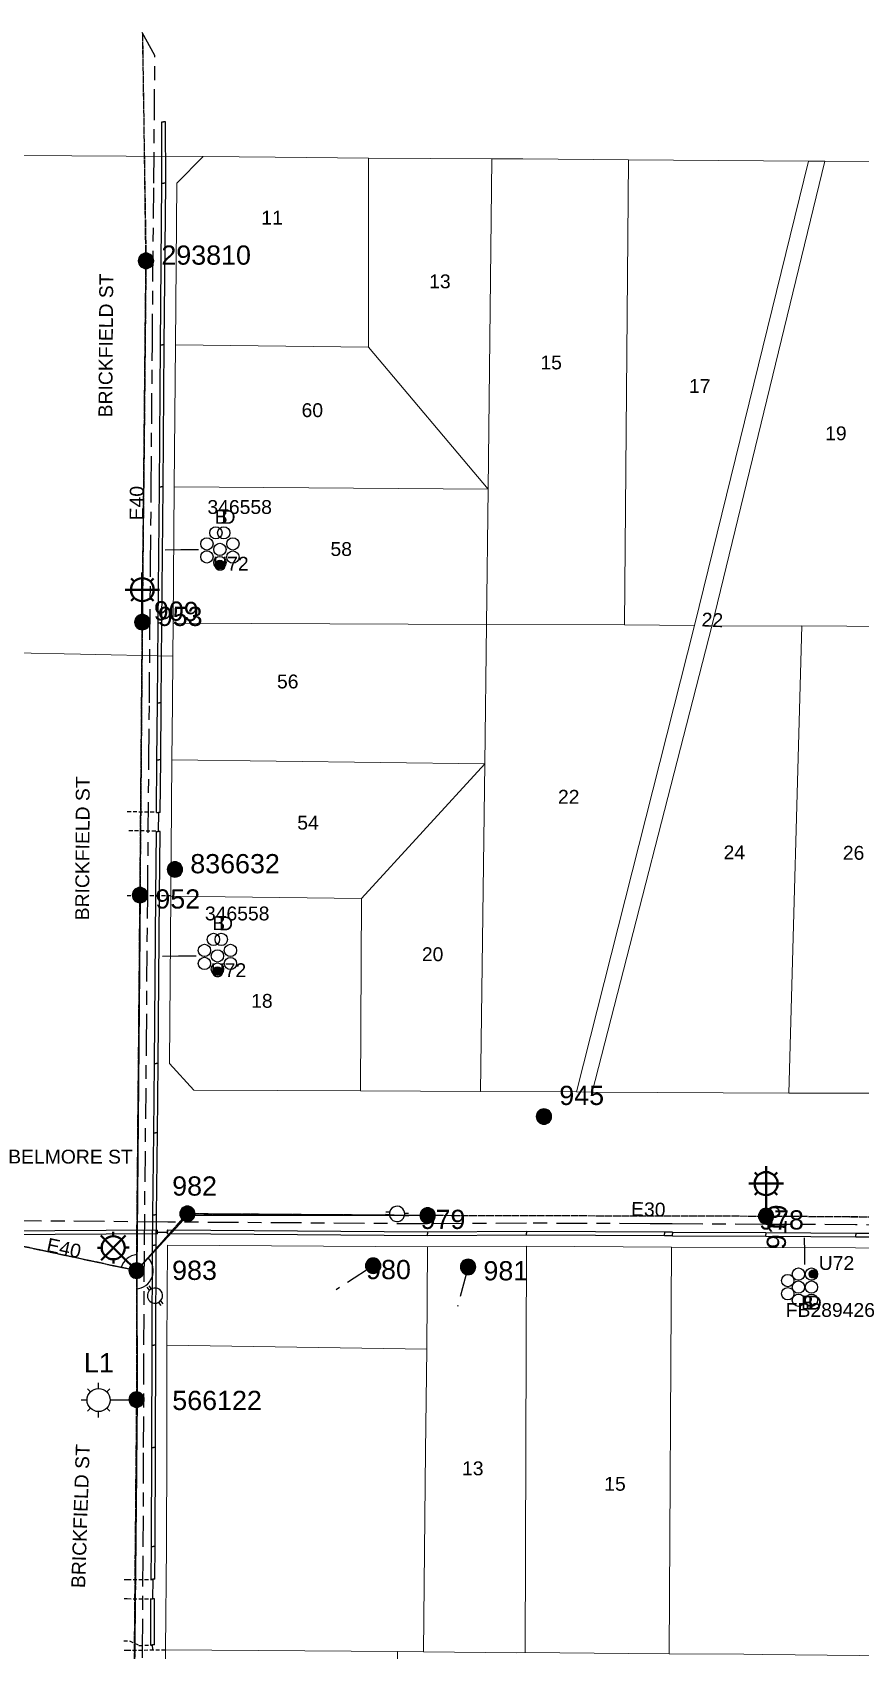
# Model space of a CAD drawing. Header units: metres. Extents: x 315403 to 316343, y 6257875 to 6258324.
# Drawn here: x 315851.6 to 315959.4, y 6258112.1 to 6258322.7 of the extents above; entities that cross this region are included whole.
import ezdxf
from ezdxf.enums import TextEntityAlignment as Align

# ---------------------------------------------------------------- set-up
doc = ezdxf.new("R2010")
doc.units = ezdxf.units.M
for name, pattern in [('Cable Exist OH', [1, 1, 0]), ('Cable Exist UG', [8.2, 4, -1.2, 1.8, -1.2]), ('DASHED', [0.75, 0.5, -0.25])]:
    doc.linetypes.add(name, pattern=pattern)
doc.layers.get('0').update_dxf_attribs({"color": 6})
for name, color, linetype, lineweight in [('Cadastre Buildings_SP_EXT', 9, 'Continuous', 5), ('Cadastre Land Parcels_SP_EXT', 9, 'Continuous', 5), ('Cadastre Roads_SP_EXT', 9, 'Continuous', 5)]:
    doc.layers.add(name, color=color, linetype=linetype, lineweight=lineweight)
for name, color, linetype in [('Duct_SP_EXT', 7, 'Continuous'), ('Equip_LV_EXT', 7, 'Continuous'), ('Equip_SP_LV_EXT', 7, 'Continuous'), ('Equip_SP_SL_EXT', 7, 'Continuous'), ('Equip_SP_SL_NEW', 2, 'Continuous'), ('Mains_HV_EXT', 7, 'Continuous'), ('Mains_LV_EXT', 7, 'Continuous'), ('Mains_SL_EXT', 7, 'Continuous'), ('OH_Details_SP_MISC', 7, 'Continuous'), ('SupportsOH_SP_TR_HV_LV_SL_EXT', 7, 'Continuous'), ('Trench_SP_EXT', 7, 'Continuous')]:
    doc.layers.add(name, color=color, linetype=linetype)
doc.layers.add('UNKNOWN_FEATURES', color=1, linetype='DASHED', plot=False)
doc.styles.add('iecARIAL', font='arial.ttf', dxfattribs={"height": 2})
doc.styles.add('POLE_LABEL', font='arial.ttf')
doc.styles.add('SL_LABEL', font='arial.ttf')
doc.styles.get("Standard").update_dxf_attribs({"font": 'arial.ttf'})

# ---------------------------------------------------------------- blocks, each defined once
blk = doc.blocks.new('DUCT_EXT')
blk.add_circle((0, 0.8), 0.8)
at = {"flags": 1}
blk.add_attdef('Z', (0, 0), '', height=0.2, dxfattribs=at)
at = {"flags": 9}
for tag, p in [('DUCT_CODE', (0, 0)), ('XSECT_TYPE', (0, -0.2)), ('STATE', (0, -0.6)), ('FB_REFERENCE', (0, -0.4)), ('NOTES', (0, -0.8))]:
    blk.add_attdef(tag, text='', height=0.2, dxfattribs=at).set_placement(p, align=Align.MIDDLE_LEFT)
blk = doc.blocks.new('LV_OH_LINKS_OPEN_EXT')
for p, q in [((-0.17, 4.97), (-0.17, 5.46)), ((0.17, 4.97), (0.17, 5.46)), ((-0.17, 3), (-0.17, 2.5)), ((0.17, 3), (0.17, 2.5))]:
    blk.add_line(p, q)
blk.add_lwpolyline([(0, 2.99, 1), (0, 4.98, 1)], format="xyb", close=True)
at = {"flags": 9}
for tag, p in [('ACTUAL_STATUS', (0, 0)), ('CONSTRUCTED_VOLTAGE', (0, -0.2)), ('OPERATING_VOLTAGE', (0, -0.6)), ('ORIENTATION', (0, -0.8)), ('OWNED_BY', (0, -1)), ('STATE', (0, -1.2)), ('SWITCH_TYPE', (0, -1.4)), ('NO_PHASES', (0, -0.4)), ('USAGE', (0, -1.6)), ('LEGEND', (0, -1.8)), ('NOTES', (0, -2))]:
    blk.add_attdef(tag, text='', height=0.2, dxfattribs=at).set_placement(p, align=Align.MIDDLE_LEFT)
at = {"flags": 1}
blk.add_attdef('Z', (0, 0), '', height=0.2, dxfattribs=at)
blk = doc.blocks.new('SL_LANTERN_EXT')
at = {"lineweight": 40}
for p, q in [((0, 1.97), (0, 6.47)), ((-2.25, 4.22), (2.25, 4.22)), ((-1.46, 5.68), (-1.06, 5.28)), ((1.46, 5.68), (1.06, 5.28)), ((-1.46, 2.76), (-1.06, 3.16)), ((0, 0), (0, 2.72)), ((1.46, 2.76), (1.06, 3.16))]:
    blk.add_line(p, q, dxfattribs=at)
blk.add_circle((0, 4.22), 1.5, dxfattribs=at)
at = {"style": 'iecARIAL', "flags": 8}
blk.add_attdef('ASSET_NUM', (1.5, 1.5), '', height=2.5, dxfattribs=at)
for tag, p, height, flags in [('OPERATING_VOLTAGE', (0.98, -1.65), 0.2, 9), ('ORIENTATION', (0.98, -1.85), 0.2, 9), ('OWNED_BY', (0.98, -2.05), 0.2, 9), ('STATE', (0.98, -2.25), 0.2, 9), ('CONSTRUCTED_VOLTAGE', (0.98, -0.65), 0.2, 9), ('CONTROL_TYPE', (0.98, -0.85), 0.2, 9), ('LANTERN_PURPOSE', (0.98, -1.05), 0.2, 9), ('LANTERN_TYPE', (0.98, -1.25), 0.2, 9), ('NO_PHASES', (0.98, -1.45), 0.2, 9), ('LNUMBER', (2.18, -3.25), 2.5, 8), ('USAGE', (0.98, -2.45), 0.2, 9), ('CEXIST', (0.98, -2.65), 0.2, 9), ('CNEW', (0.98, -2.85), 0.2, 9), ('CNUMBER', (0.98, -3.05), 0.2, 9), ('CREMOVE', (0.98, -3.25), 0.2, 9), ('CREPLACE', (0.98, -3.45), 0.2, 9), ('LKINGHEIGHT', (0.98, -3.65), 0.2, 9), ('LBRACKET', (0.98, -3.85), 0.2, 9), ('LBRACKETVOCAB', (0.98, -4.05), 0.2, 9), ('LCATEGORY', (0.98, -4.25), 0.2, 9), ('LCHARGE1', (0.98, -4.45), 0.2, 9), ('LCHARGE1PERCENT', (0.98, -4.65), 0.2, 9), ('LCHARGE2', (0.98, -4.85), 0.2, 9), ('LCHARGE2PERCENT', (0.98, -5.05), 0.2, 9), ('LCHARGE3', (0.98, -5.25), 0.2, 9), ('LCHARGE3PERCENT', (0.98, -5.45), 0.2, 9), ('LEXIST', (0.98, -5.65), 0.2, 9), ('LLAMP', (0.98, -5.85), 0.2, 9), ('LLAMPVOCAB', (0.98, -6.05), 0.2, 9), ('LMAST', (0.98, -6.25), 0.2, 9), ('LMASTVOCAB', (0.98, -6.45), 0.2, 9), ('LNEW', (0.98, -6.65), 0.2, 9), ('LANTNUMBER', (0.98, -6.85), 0.2, 9), ('LOUTREACH', (0.98, -7.25), 0.2, 9), ('LOUTREACHVOCAB', (0.98, -7.45), 0.2, 9), ('LRATECODE', (0.98, -7.65), 0.2, 9), ('LREMOVE', (0.98, -7.85), 0.2, 9), ('LREPLACE', (0.98, -8.05), 0.2, 9), ('LTYPE', (0.98, -8.25), 0.2, 9), ('LTYPEVOCAB', (0.98, -8.45), 0.2, 9), ('STREETNAME', (0.98, -9.25), 0.2, 9), ('SUBURB', (0.98, -9.45), 0.2, 1), ('LEGEND', (0.98, -8.65), 0.2, 9), ('LOCATION', (0.98, -8.85), 0.2, 9), ('NOTES', (0.98, -9.05), 0.2, 9)]:
    blk.add_attdef(tag, p, '', height=height, dxfattribs=dict(flags=flags))
blk = doc.blocks.new('*U147')
at = {"lineweight": 40}
for p, q in [((-1.43, 1.4), (-4.64, 4.55)), ((-4.61, 1.37), (-1.46, 4.58)), ((-3.06, 5.04), (-3.05, 4.48)), ((-5.1, 2.96), (-4.54, 2.96)), ((-0.97, 3), (-1.54, 2.99)), ((-3.02, 0.91), (-3.02, 1.48)), ((0, 0), (-1.97, 1.93))]:
    blk.add_line(p, q, dxfattribs=at)
blk.add_circle((-3.04, 2.98), 1.5, dxfattribs=at)
at = {"style": 'iecARIAL', "flags": 8}
blk.add_attdef('ASSET_NUM', (1.5, 1.5), '', height=2.5, dxfattribs=at)
for tag, p, height, flags in [('OPERATING_VOLTAGE', (0.98, -1.65), 0.2, 9), ('ORIENTATION', (0.98, -1.85), 0.2, 9), ('OWNED_BY', (0.98, -2.05), 0.2, 9), ('STATE', (0.98, -2.25), 0.2, 9), ('CONSTRUCTED_VOLTAGE', (0.98, -0.65), 0.2, 9), ('CONTROL_TYPE', (0.98, -0.85), 0.2, 9), ('LANTERN_PURPOSE', (0.98, -1.05), 0.2, 9), ('LANTERN_TYPE', (0.98, -1.25), 0.2, 9), ('NO_PHASES', (0.98, -1.45), 0.2, 9), ('LNUMBER', (2.18, -3.25), 2.5, 8), ('USAGE', (0.98, -2.45), 0.2, 9), ('CEXIST', (0.98, -2.65), 0.2, 9), ('CNEW', (0.98, -2.85), 0.2, 9), ('CNUMBER', (0.98, -3.05), 0.2, 9), ('CREMOVE', (0.98, -3.25), 0.2, 9), ('CREPLACE', (0.98, -3.45), 0.2, 9), ('LKINGHEIGHT', (0.98, -3.65), 0.2, 9), ('LBRACKET', (0.98, -3.85), 0.2, 9), ('LBRACKETVOCAB', (0.98, -4.05), 0.2, 9), ('LCATEGORY', (0.98, -4.25), 0.2, 9), ('LCHARGE1', (0.98, -4.45), 0.2, 9), ('LCHARGE1PERCENT', (0.98, -4.65), 0.2, 9), ('LCHARGE2', (0.98, -4.85), 0.2, 9), ('LCHARGE2PERCENT', (0.98, -5.05), 0.2, 9), ('LCHARGE3', (0.98, -5.25), 0.2, 9), ('LCHARGE3PERCENT', (0.98, -5.45), 0.2, 9), ('LEXIST', (0.98, -5.65), 0.2, 9), ('LLAMP', (0.98, -5.85), 0.2, 9), ('LLAMPVOCAB', (0.98, -6.05), 0.2, 9), ('LMAST', (0.98, -6.25), 0.2, 9), ('LMASTVOCAB', (0.98, -6.45), 0.2, 9), ('LNEW', (0.98, -6.65), 0.2, 9), ('LANTNUMBER', (0.98, -6.85), 0.2, 9), ('LOUTREACH', (0.98, -7.25), 0.2, 9), ('LOUTREACHVOCAB', (0.98, -7.45), 0.2, 9), ('LRATECODE', (0.98, -7.65), 0.2, 9), ('LREMOVE', (0.98, -7.85), 0.2, 9), ('LREPLACE', (0.98, -8.05), 0.2, 9), ('LTYPE', (0.98, -8.25), 0.2, 9), ('LTYPEVOCAB', (0.98, -8.45), 0.2, 9), ('STREETNAME', (0.98, -9.25), 0.2, 9), ('SUBURB', (0.98, -9.45), 0.2, 1), ('LEGEND', (0.98, -8.65), 0.2, 9), ('LOCATION', (0.98, -8.85), 0.2, 9), ('NOTES', (0.98, -9.05), 0.2, 9)]:
    blk.add_attdef(tag, p, '', height=height, dxfattribs=dict(flags=flags))
blk = doc.blocks.new('POLE_EXT')
blk.add_hatch(color=256).paths.add_polyline_path([(-1, 0, 1), (1, 0, 1)])
blk.add_lwpolyline([(-1, 0, 1), (1, 0, 1)], format="xyb", close=True)
for tag, height, flags, p in [('pNumber', 2.5, 8, (-17.84, 2.07)), ('OWNED_BY', 0.2, 9, (1.35, -0.4)), ('SPECIAL_USE', 0.2, 9, (1.35, -0.8)), ('STATE', 0.2, 9, (1.35, -1)), ('cLV', 0.2, 9, (1.35, -1.4)), ('hDepth', 0.2, 9, (1.35, -1.6)), ('hDia', 0.2, 9, (1.35, -1.8)), ('cHV', 0.2, 9, (1.35, -2)), ('PARENT', 0.2, 9, (1.35, -0.6)), ('USAGE', 0.2, 9, (1.35, -1.2)), ('LBRACKET', 0.2, 9, (1.35, -2.2)), ('cLinedev', 0.2, 9, (1.35, -3.4)), ('pExisting', 0.2, 9, (1.35, -3.8)), ('LExisting', 0.2, 9, (1.35, -2.4)), ('LANTNUMBER', 0.2, 9, (1.35, -2.6)), ('LOther', 0.2, 9, (1.35, -2.8)), ('LRemove', 0.2, 9, (1.35, -3)), ('LEGEND', 0.2, 9, (1.35, -3.2)), ('LOCATION', 0.2, 9, (1.35, -3.6)), ('PFNUMBER', 0.2, 9, (1.35, -4)), ('NEWPFNUMBER', 0.2, 9, (1.35, -4.2)), ('pFooting', 0.2, 9, (1.35, -4.4)), ('pNew', 0.2, 9, (1.35, -4.6)), ('pRelocate', 0.2, 9, (1.35, -5)), ('pRemove', 0.2, 9, (1.35, -5.2)), ('pReplace', 0.2, 9, (1.35, -5.4)), ('pStay', 0.2, 9, (1.35, -5.6)), ('pType', 0.2, 9, (1.35, -5.8)), ('cspan', 0.2, 9, (1.35, -6)), ('STREETNAME', 0.2, 9, (1.35, -6.2)), ('SUBURB', 0.2, 9, (1.35, -6.4)), ('OPERATED_BY', 0.2, 9, (1.36, -7.01)), ('NOTES', 0.2, 9, (1.35, -6.6)), ('MAINTAINED_BY', 0.2, 9, (1.36, -6.81))]:
    blk.add_attdef(tag, text='', height=height, dxfattribs=dict(flags=flags)).set_placement(p, align=Align.MIDDLE_LEFT)
at = {"style": 'POLE_LABEL'}
for tag, height, flags, p in [('ASSET_NUM', 2.5, 8, (2, 2)), ('STRUCTURE_PLANT_NUMBER', 0.2, 9, (1.35, 0.03)), ('STREET_CODE', 0.2, 9, (1.35, -0.2))]:
    blk.add_attdef(tag, text='', height=height, dxfattribs=dict(at, flags=flags)).set_placement(p, align=Align.MIDDLE_LEFT)
at = {"flags": 1}
blk.add_attdef('Z', (1.35, -7.33), '', height=0.2, dxfattribs=at)
blk = doc.blocks.new('CABLE_LARGE_EXT')
h = blk.add_hatch(color=256)
edge = h.paths.add_edge_path()
edge.add_arc((0, 0.55), 0.55, 0, 360)
blk.add_circle((0, 0.55), 0.55)
at = {"flags": 1}
blk.add_attdef('Z', (0, 0), '', height=0.2, dxfattribs=at)
at = {"flags": 9}
for tag, p in [('COND_CODE', (0, 0)), ('STATE', (0, -0.4)), ('XSECT_SIZE', (0, -0.6)), ('FB_REFERENCE', (0, -0.2)), ('NOTES', (0, -0.8))]:
    blk.add_attdef(tag, text='', height=0.2, dxfattribs=at).set_placement(p, align=Align.MIDDLE_LEFT)
blk = doc.blocks.new('*U149')
blk.add_line((0, 0), (0, 0))
at = {"style": 'SL_LABEL'}
for tag, height, flags, p in [('ASSET_NUM', 2.5, 8, (2, 2)), ('STREET_CODE', 0.2, 9, (0, -0.2))]:
    blk.add_attdef(tag, text='', height=height, dxfattribs=dict(at, flags=flags)).set_placement(p, align=Align.MIDDLE_LEFT)
for tag, p, flags in [('Z', (0, 0), 1), ('OPERATED_BY', (0, -9.61), 9)]:
    blk.add_attdef(tag, p, '', height=0.2, dxfattribs=dict(flags=flags))
for tag, height, flags, p in [('CONSTRUCTED_VOLTAGE', 0.2, 9, (0, -0.4)), ('CONTROL_TYPE', 0.2, 9, (0, -0.6)), ('OPERATING_VOLTAGE', 0.2, 9, (0, -1.4)), ('ORIENTATION', 0.2, 9, (0, -1.6)), ('OWNED_BY', 0.2, 9, (0, -1.8)), ('STATE', 0.2, 9, (0, -2)), ('LANTERN_PURPOSE', 0.2, 9, (0, -0.8)), ('LANTERN_TYPE', 0.2, 9, (0, -1)), ('NO_PHASES', 0.2, 9, (0, -1.2)), ('USAGE', 0.2, 9, (0, -2.2)), ('LNUMBER', 2.5, 8, (1.2, -2.8)), ('CEXIST', 0.2, 9, (0, -2.4)), ('CNEW', 0.2, 9, (0, -2.6)), ('CNUMBER', 0.2, 9, (0, -2.8)), ('CREMOVE', 0.2, 9, (0, -3)), ('CREPLACE', 0.2, 9, (0, -3.2)), ('LKINGHEIGHT', 0.2, 9, (0, -3.4)), ('LBRACKET', 0.2, 9, (0, -3.6)), ('LBRACKETVOCAB', 0.2, 9, (0, -3.8)), ('LCATEGORY', 0.2, 9, (0, -4)), ('LCHARGE1', 0.2, 9, (0, -4.2)), ('LCHARGE1PERCENT', 0.2, 9, (0, -4.4)), ('LCHARGE2', 0.2, 9, (0, -4.6)), ('LCHARGE2PERCENT', 0.2, 9, (0, -4.8)), ('LCHARGE3', 0.2, 9, (0, -5)), ('LCHARGE3PERCENT', 0.2, 9, (0, -5.2)), ('LEXIST', 0.2, 9, (0, -5.4)), ('LLAMP', 0.2, 9, (0, -5.6)), ('LLAMPVOCAB', 0.2, 9, (0, -5.8)), ('LMAST', 0.2, 9, (0, -6)), ('LMASTVOCAB', 0.2, 9, (0, -6.2)), ('LNEW', 0.2, 9, (0, -6.4)), ('LANTNUMBER', 0.2, 9, (0, -6.6)), ('LOUTREACH', 0.2, 9, (0, -7)), ('LOUTREACHVOCAB', 0.2, 9, (0, -7.2)), ('LRATECODE', 0.2, 9, (0, -7.4)), ('LREMOVE', 0.2, 9, (0, -7.6)), ('LREPLACE', 0.2, 9, (0, -7.8)), ('LTYPE', 0.2, 9, (0, -8)), ('LTYPEVOCAB', 0.2, 9, (0, -8.2)), ('LEGEND', 0.2, 9, (0, -8.4)), ('SUBURB', 0.2, 9, (0, -8.6)), ('STREETNAME', 0.2, 9, (0, -8.8)), ('LOCATION', 0.2, 9, (0, -9)), ('NOTES', 0.2, 9, (0, -9.2)), ('MAINTAINED_BY', 0.2, 9, (0, -9.86))]:
    blk.add_attdef(tag, text='', height=height, dxfattribs=dict(flags=flags)).set_placement(p, align=Align.MIDDLE_LEFT)
blk.add_wipeout([(-7.27, 0), (-6.48, 1.46), (-5.02, 2.25), (-3.56, 1.46), (-2.66, 0), (-3.56, -1.46), (-5.02, -2.25), (-6.48, -1.46)])
for p, q in [((-5.02, 1.5), (-5.02, 2.25)), ((-6.52, 0), (-7.27, 0)), ((-6.48, 1.46), (-6.08, 1.06)), ((-3.56, 1.46), (-3.96, 1.06)), ((0, 0), (-3.52, 0)), ((-6.48, -1.46), (-6.08, -1.06)), ((-5.02, -2.25), (-5.02, -1.5)), ((-3.56, -1.46), (-3.96, -1.06))]:
    blk.add_line(p, q)
blk.add_circle((-5.02, 0), 1.5)

msp = doc.modelspace()

# ---------------------------------------------------------------- linework, layer by layer
at = {"layer": 'Cadastre Buildings_SP_EXT', "linetype": 'Continuous'}
for points in [[(315903.06, 6258164.67), (315869.23, 6258164.91), (315869.16, 6258151.9), (315902.95, 6258151.35), (315903.06, 6258164.67)], [(315934.49, 6258111.72), (315944.21, 6258111.68), (315946.66, 6258111.62), (315959.26, 6258111.53), (315973.86, 6258111.47), (315974.17, 6258164.46), (315958.72, 6258164.55), (315947.07, 6258164.61), (315934.8, 6258164.66), (315934.49, 6258111.72)], [(315868.97, 6258112.24), (315899.15, 6258112.01), (315902.51, 6258111.99), (315902.66, 6258125.13), (315902.8, 6258138.1), (315902.95, 6258151.35), (315869.16, 6258151.9), (315869.12, 6258138.58), (315869.08, 6258125.68), (315868.97, 6258112.24)], [(315868.68, 6258062.31), (315871.66, 6258059.26), (315898.84, 6258059.06), (315898.95, 6258076.83), (315899.03, 6258094.23), (315899.15, 6258112.01), (315868.97, 6258112.24), (315868.85, 6258094.8), (315868.76, 6258076.96), (315868.68, 6258062.31)]]:
    msp.add_lwpolyline(points, close=True, dxfattribs=at)
at = {"layer": 'Cadastre Land Parcels_SP_EXT', "linetype": 'Continuous'}
for points in [[(315870.26, 6258282.06), (315895.37, 6258281.75), (315895.39, 6258306.35), (315883.23, 6258306.46), (315873.88, 6258306.54), (315870.44, 6258303.07), (315870.26, 6258282.06)], [(315911.4, 6258306.27), (315895.39, 6258306.35), (315895.37, 6258281.75), (315910.93, 6258263.26), (315911.4, 6258306.27)], [(315915.46, 6258306.24), (315911.4, 6258306.27), (315910.93, 6258263.26), (315910.73, 6258245.67), (315928.69, 6258245.6), (315929.2, 6258306.12), (315915.46, 6258306.24)], [(315954.76, 6258305.96), (315952.6, 6258305.97), (315937.78, 6258245.51), (315922.44, 6258184.85), (315924.46, 6258184.8), (315940.03, 6258245.46), (315954.76, 6258305.96)], [(315952.6, 6258305.97), (315929.2, 6258306.12), (315928.69, 6258245.6), (315937.78, 6258245.51), (315952.6, 6258305.97)], [(315963.93, 6258305.9), (315954.76, 6258305.96), (315940.03, 6258245.46), (315951.73, 6258245.49), (315963.47, 6258245.4), (315963.93, 6258305.9)], [(315895.37, 6258281.75), (315870.26, 6258282.06), (315870.11, 6258263.56), (315910.93, 6258263.26), (315895.37, 6258281.75)], [(315910.93, 6258263.26), (315870.11, 6258263.56), (315869.96, 6258245.85), (315910.73, 6258245.67), (315910.93, 6258263.26)], [(315869.8, 6258228.04), (315910.53, 6258227.54), (315910.73, 6258245.67), (315869.96, 6258245.85), (315869.92, 6258241.56), (315869.87, 6258235.44), (315869.8, 6258228.04)], [(315928.69, 6258245.6), (315910.73, 6258245.67), (315910.53, 6258227.54), (315909.96, 6258184.91), (315922.44, 6258184.85), (315937.78, 6258245.51), (315928.69, 6258245.6)], [(315951.73, 6258245.49), (315940.03, 6258245.46), (315924.46, 6258184.8), (315950.06, 6258184.69), (315951.73, 6258245.49)], [(315963.47, 6258245.4), (315951.73, 6258245.49), (315950.06, 6258184.69), (315963.05, 6258184.67), (315963.47, 6258245.4)], [(315910.53, 6258227.54), (315869.8, 6258228.04), (315869.65, 6258210.33), (315894.47, 6258210), (315910.53, 6258227.54)], [(315909.96, 6258184.91), (315910.53, 6258227.54), (315894.47, 6258210), (315894.35, 6258185), (315909.96, 6258184.91)], [(315894.47, 6258210), (315869.65, 6258210.33), (315869.47, 6258188.52), (315872.64, 6258185.08), (315894.35, 6258185), (315894.47, 6258210)], [(315915.93, 6258164.76), (315903.06, 6258164.67), (315902.95, 6258151.35), (315902.8, 6258138.1), (315902.66, 6258125.13), (315902.51, 6258111.99), (315914.64, 6258111.87), (315915.76, 6258111.89), (315915.93, 6258164.76)], [(315934.8, 6258164.66), (315915.93, 6258164.76), (315915.76, 6258111.89), (315929.24, 6258111.76), (315934.49, 6258111.72), (315934.8, 6258164.66)]]:
    msp.add_lwpolyline(points, close=True, dxfattribs=at)
at = {"layer": 'Cadastre Roads_SP_EXT', "linetype": 'Continuous'}
msp.add_lwpolyline([(315873.88, 6258306.54), (315863.84, 6258306.61), (315849.72, 6258306.7), (315849.56, 6258274.3), (315849.46, 6258257.28), (315849.38, 6258241.97), (315857.91, 6258241.8), (315869.92, 6258241.56), (315869.96, 6258245.85), (315870.11, 6258263.56), (315870.26, 6258282.06), (315870.44, 6258303.07), (315873.88, 6258306.54)], close=True, dxfattribs=at)
at = {"layer": 'Duct_SP_EXT'}
for p, q in [((315868.51, 6258303.09), (315868.47, 6258311.08)), ((315868.47, 6258311.08), (315868.71, 6258311.08)), ((315868.95, 6258311.08), (315868.71, 6258311.08)), ((315868.99, 6258303.08), (315868.95, 6258311.08)), ((315868.32, 6258282.07), (315868.51, 6258303.09)), ((315868.51, 6258303.09), (315868.75, 6258303.09)), ((315868.99, 6258303.08), (315868.75, 6258303.09)), ((315868.8, 6258282.07), (315868.99, 6258303.08)), ((315868.17, 6258263.57), (315868.32, 6258282.07)), ((315868.32, 6258282.07), (315868.56, 6258282.07)), ((315868.8, 6258282.07), (315868.56, 6258282.07)), ((315868.65, 6258263.57), (315868.8, 6258282.07)), ((315868.02, 6258245.87), (315868.17, 6258263.57)), ((315868.17, 6258263.57), (315868.41, 6258263.57)), ((315868.65, 6258263.57), (315868.41, 6258263.57)), ((315868.5, 6258245.86), (315868.65, 6258263.57)), ((315867.93, 6258235.46), (315868.02, 6258245.87)), ((315868.02, 6258245.87), (315868.02, 6258245.87)), ((315868.02, 6258245.87), (315868.26, 6258245.86)), ((315868.02, 6258245.87), (315868.26, 6258245.86)), ((315868.5, 6258245.86), (315868.26, 6258245.86)), ((315868.5, 6258245.86), (315868.26, 6258245.86)), ((315868.41, 6258235.45), (315868.5, 6258245.86)), ((315868.5, 6258245.86), (315868.5, 6258245.86)), ((315867.86, 6258228.06), (315867.93, 6258235.46)), ((315867.93, 6258235.46), (315868.17, 6258235.45)), ((315868.41, 6258235.45), (315868.17, 6258235.45)), ((315868.34, 6258228.05), (315868.41, 6258235.45)), ((315867.8, 6258221.2), (315867.86, 6258228.06)), ((315867.86, 6258228.06), (315868.1, 6258228.06)), ((315868.34, 6258228.05), (315868.1, 6258228.06)), ((315868.28, 6258221.2), (315868.34, 6258228.05)), ((315867.8, 6258221.2), (315868.04, 6258221.2)), ((315868.28, 6258221.2), (315868.04, 6258221.2)), ((315867.71, 6258210.34), (315867.78, 6258218.73)), ((315867.78, 6258218.73), (315868.02, 6258218.73)), ((315868.26, 6258218.73), (315868.02, 6258218.73)), ((315868.19, 6258210.34), (315868.26, 6258218.73)), ((315867.53, 6258188.54), (315867.71, 6258210.34)), ((315867.71, 6258210.34), (315867.95, 6258210.34)), ((315868.19, 6258210.34), (315867.95, 6258210.34)), ((315868.01, 6258188.53), (315868.19, 6258210.34)), ((315867.44, 6258179.51), (315867.53, 6258188.54)), ((315867.53, 6258188.54), (315867.53, 6258188.54)), ((315867.53, 6258188.54), (315867.77, 6258188.53)), ((315867.53, 6258188.54), (315867.77, 6258188.53)), ((315868.01, 6258188.53), (315867.77, 6258188.53)), ((315868.01, 6258188.53), (315867.77, 6258188.53)), ((315867.92, 6258179.51), (315868.01, 6258188.53)), ((315868.01, 6258188.53), (315868.01, 6258188.53)), ((315867.33, 6258168.84), (315867.44, 6258179.51)), ((315867.44, 6258179.51), (315867.68, 6258179.51)), ((315867.92, 6258179.51), (315867.68, 6258179.51)), ((315867.81, 6258168.83), (315867.92, 6258179.51)), ((315867.29, 6258164.92), (315867.33, 6258168.84)), ((315867.33, 6258168.84), (315867.57, 6258168.83)), ((315867.81, 6258168.83), (315867.57, 6258168.83)), ((315867.77, 6258164.92), (315867.81, 6258168.83)), ((315867.9, 6258166.85), (315847.92, 6258166.74)), ((315867.91, 6258166.37), (315847.93, 6258166.26)), ((315867.9, 6258166.85), (315867.9, 6258166.61)), ((315867.91, 6258166.37), (315867.9, 6258166.61)), ((315869.24, 6258166.85), (315869.2, 6258166.85)), ((315869.2, 6258166.85), (315869.2, 6258166.61)), ((315869.21, 6258166.37), (315869.2, 6258166.61)), ((315869.24, 6258166.37), (315869.21, 6258166.37)), ((315903.06, 6258166.61), (315869.24, 6258166.85)), ((315869.24, 6258166.85), (315869.24, 6258166.61)), ((315869.24, 6258166.37), (315869.24, 6258166.61)), ((315903.06, 6258166.13), (315869.24, 6258166.37)), ((315915.92, 6258166.7), (315903.06, 6258166.61)), ((315903.06, 6258166.61), (315903.06, 6258166.37)), ((315903.06, 6258166.13), (315903.06, 6258166.37)), ((315915.92, 6258166.22), (315903.06, 6258166.13)), ((315933.89, 6258166.61), (315915.92, 6258166.7)), ((315915.92, 6258166.7), (315915.92, 6258166.46)), ((315915.92, 6258166.22), (315915.92, 6258166.46)), ((315933.89, 6258166.13), (315915.92, 6258166.22)), ((315934.93, 6258166.6), (315933.89, 6258166.61)), ((315933.89, 6258166.61), (315933.89, 6258166.61)), ((315933.89, 6258166.61), (315933.89, 6258166.37)), ((315933.89, 6258166.61), (315933.89, 6258166.37)), ((315933.89, 6258166.13), (315933.89, 6258166.37)), ((315933.89, 6258166.13), (315933.89, 6258166.37)), ((315934.92, 6258166.12), (315933.89, 6258166.13)), ((315933.89, 6258166.13), (315933.89, 6258166.13)), ((315934.93, 6258166.6), (315934.92, 6258166.36)), ((315934.93, 6258166.6), (315934.92, 6258166.36)), ((315934.92, 6258166.12), (315934.92, 6258166.36)), ((315934.92, 6258166.12), (315934.92, 6258166.36)), ((315934.92, 6258166.12), (315947.08, 6258166.06)), ((315934.93, 6258166.6), (315947.08, 6258166.54)), ((315947.08, 6258166.54), (315958.76, 6258166.48)), ((315947.08, 6258166.54), (315947.08, 6258166.3)), ((315947.08, 6258166.06), (315947.08, 6258166.3)), ((315947.08, 6258166.06), (315958.76, 6258166)), ((315958.76, 6258166.48), (315974.24, 6258166.39)), ((315958.76, 6258166.48), (315958.76, 6258166.24)), ((315958.76, 6258166), (315958.76, 6258166.24)), ((315958.76, 6258166), (315974.23, 6258165.91)), ((315867.22, 6258151.91), (315867.29, 6258164.92)), ((315867.29, 6258164.92), (315867.53, 6258164.92)), ((315867.77, 6258164.92), (315867.53, 6258164.92)), ((315867.7, 6258151.91), (315867.77, 6258164.92)), ((315867.18, 6258138.59), (315867.22, 6258151.91)), ((315867.22, 6258151.91), (315867.46, 6258151.91)), ((315867.7, 6258151.91), (315867.46, 6258151.91)), ((315867.66, 6258138.59), (315867.7, 6258151.91)), ((315867.14, 6258125.69), (315867.18, 6258138.59)), ((315867.18, 6258138.59), (315867.42, 6258138.59)), ((315867.66, 6258138.59), (315867.42, 6258138.59)), ((315867.62, 6258125.69), (315867.66, 6258138.59)), ((315867.1, 6258121.46), (315867.14, 6258125.69)), ((315867.14, 6258125.69), (315867.38, 6258125.69)), ((315867.62, 6258125.69), (315867.38, 6258125.69)), ((315867.58, 6258121.46), (315867.62, 6258125.69)), ((315867.1, 6258121.46), (315867.34, 6258121.46)), ((315867.58, 6258121.46), (315867.34, 6258121.46)), ((315867.04, 6258112.88), (315867.05, 6258118.88)), ((315867.05, 6258118.88), (315867.29, 6258118.88)), ((315867.53, 6258118.88), (315867.29, 6258118.88)), ((315867.52, 6258112.88), (315867.53, 6258118.88)), ((315867.04, 6258112.88), (315867.28, 6258112.88)), ((315867.52, 6258112.88), (315867.28, 6258112.88))]:
    msp.add_line(p, q, dxfattribs=at)
for points in [[(315873.28, 6258255.39), (315870.96, 6258255.39), (315868.91, 6258255.35)], [(315872.96, 6258202.5), (315870.65, 6258202.5), (315868.59, 6258202.46)], [(315952.12, 6258162.37), (315952.12, 6258164), (315952.1, 6258165.86)]]:
    msp.add_lwpolyline(points, dxfattribs=at)
at = {"layer": 'Mains_HV_EXT', "linetype": 'Cable Exist UG'}
msp.add_lwpolyline([(315976.17, 6258160.66), (315975.02, 6258162.17), (315972.36, 6258167.47), (315972.36, 6258167.47), (315958.74, 6258167.55), (315947.08, 6258167.61), (315934.82, 6258167.66), (315932.02, 6258167.68), (315932.02, 6258167.68), (315915.92, 6258167.76), (315903.06, 6258167.67), (315869.25, 6258167.91), (315833.63, 6258168.19), (315833.63, 6258168.19), (315830.89, 6258168.2), (315829.16, 6258169.31)], dxfattribs=at)
at = {"layer": 'Mains_LV_EXT', "linetype": 'Cable Exist OH'}
for points in [[(315865.96, 6258322.57), (315866.43, 6258292.98)], [(315866.43, 6258292.98), (315865.95, 6258245.97)], [(315865.95, 6258245.97), (315865.65, 6258210.45)], [(315865.65, 6258210.45), (315865.21, 6258161.58)], [(315865.21, 6258161.58), (315829.16, 6258169.31)], [(315871.82, 6258168.98), (315865.21, 6258161.62)], [(315903.07, 6258168.76), (315871.82, 6258168.98)], [(315902.99, 6258168.79), (315947.1, 6258168.69)], [(315947.1, 6258168.69), (315975.12, 6258168.47)]]:
    msp.add_lwpolyline(points, dxfattribs=at)
at = {"layer": 'Mains_LV_EXT', "linetype": 'Continuous'}
for points in [[(315865.23, 6258163.67, 0.318433), (315863.22, 6258162)], [(315865.13, 6258159.23, 0.651588), (315866.7, 6258163.25)]]:
    msp.add_lwpolyline(points, format="xyb", dxfattribs=at)
at = {"layer": 'Mains_SL_EXT', "linetype": 'Cable Exist OH'}
for points in [[(315865.95, 6258245.97), (315866.43, 6258292.98), (315866.02, 6258322.71)], [(315865.21, 6258161.59), (315865.65, 6258210.45), (315865.95, 6258245.97)], [(315799.12, 6258169.56), (315829.16, 6258169.31), (315865.21, 6258161.59)], [(315865.2, 6258161.6), (315871.79, 6258169.01), (315902.99, 6258168.79), (315947.1, 6258168.69)], [(315947.1, 6258168.69), (315975.06, 6258168.51), (316026.55, 6258168.12)]]:
    msp.add_lwpolyline(points, dxfattribs=at)
at = {"layer": 'OH_Details_SP_MISC', "color": 7, "linetype": 'Continuous', "flags": 128}
msp.add_lwpolyline([(315903.07, 6258168.76), (315871.82, 6258168.76), (315865.18, 6258161.58), (315829.15, 6258169.34)], dxfattribs=at)
at = {"layer": 'Trench_SP_EXT', "linetype": 'Cable Exist UG'}
for points in [[(315868.04, 6258221.2), (315868.02, 6258218.73)], [(315867.9, 6258166.61), (315869.2, 6258166.61)], [(315895.98, 6258162.23), (315891.15, 6258159.1)], [(315908.33, 6258162.07), (315906.94, 6258156.9)], [(315867.31, 6258121.38), (315867.29, 6258118.88)], [(315867.31, 6258112.23), (315867.28, 6258112.88)]]:
    msp.add_lwpolyline(points, dxfattribs=at)
at = {"layer": 'UNKNOWN_FEATURES'}
for points in [[(315863.99, 6258221.34), (315867.7, 6258221.26)], [(315867.7, 6258218.76), (315863.99, 6258218.84)], [(315869.7, 6258210.34), (315863.99, 6258210.34)], [(315863.59, 6258121.41), (315864, 6258121.41), (315867.31, 6258121.38)], [(315863.57, 6258118.91), (315863.99, 6258118.91), (315867.29, 6258118.88)], [(315863.53, 6258113.44), (315864.27, 6258113.44), (315865.51, 6258112.83), (315867.28, 6258112.84)], [(315863.6, 6258112.22), (315863.94, 6258112.21), (315868.97, 6258112.24)]]:
    msp.add_lwpolyline(points, dxfattribs=at)

# ---------------------------------------------------------------- block references
at = {"layer": 'Duct_SP_EXT'}
for name, p in [('DUCT_EXT', (315875.52, 6258256.79)), ('DUCT_EXT', (315876.55, 6258256.79)), ('DUCT_EXT', (315874.35, 6258255.35)), ('DUCT_EXT', (315876.04, 6258254.63)), ('DUCT_EXT', (315877.74, 6258255.35)), ('DUCT_EXT', (315874.35, 6258253.66)), ('DUCT_EXT', (315876.04, 6258252.92)), ('CABLE_LARGE_EXT', (315876.04, 6258252.92)), ('DUCT_EXT', (315877.74, 6258253.64)), ('DUCT_EXT', (315875.2, 6258203.89)), ('DUCT_EXT', (315876.23, 6258203.89)), ('DUCT_EXT', (315874.03, 6258202.46)), ('DUCT_EXT', (315875.72, 6258201.73)), ('DUCT_EXT', (315877.42, 6258202.46)), ('DUCT_EXT', (315874.03, 6258200.76)), ('DUCT_EXT', (315875.72, 6258200.03)), ('DUCT_EXT', (315877.42, 6258200.75)), ('CABLE_LARGE_EXT', (315875.72, 6258200.03))]:
    msp.add_blockref(name, p, dxfattribs=at)
for name, p, rotation in [('DUCT_EXT', (315952.1, 6258161.14), 90), ('DUCT_EXT', (315953.8, 6258161.14), 90), ('CABLE_LARGE_EXT', (315953.8, 6258161.14), 89.1019590442258), ('DUCT_EXT', (315950.71, 6258160.29), 90), ('DUCT_EXT', (315950.71, 6258158.59), 90), ('DUCT_EXT', (315952.1, 6258159.44), 90), ('DUCT_EXT', (315953.8, 6258159.44), 90), ('DUCT_EXT', (315952.11, 6258157.74), 90), ('DUCT_EXT', (315953.81, 6258157.74), 90)]:
    msp.add_blockref(name, p, dxfattribs=dict(at, rotation=rotation))
at = {"layer": 'Equip_LV_EXT', "rotation": 216.8163784235704}
msp.add_blockref('LV_OH_LINKS_OPEN_EXT', (315865.21, 6258161.53), dxfattribs=at)
at = {"layer": 'Equip_SP_LV_EXT', "rotation": 87.04279237656448}
msp.add_blockref('LV_OH_LINKS_OPEN_EXT', (315903.07, 6258168.76), dxfattribs=at)
at = {"layer": 'Equip_SP_SL_EXT'}
ref = msp.add_blockref('SL_LANTERN_EXT', (315865.95, 6258245.97), dxfattribs=at)
ref.add_attrib('ASSET_NUM', '909', dxfattribs={"layer": '0', "height": 2.5, "rotation": 358.6394, "style": 'iecARIAL'}).set_placement((315867.45, 6258247.47), align=Align.MIDDLE_LEFT)
ref = msp.add_blockref('SL_LANTERN_EXT', (315947.1, 6258168.69), dxfattribs=at)
ref.add_attrib('ASSET_NUM', '919', dxfattribs={"layer": '0', "height": 2.5, "rotation": 88.0433, "style": 'iecARIAL'}).set_placement((315948.6, 6258170.19), align=Align.MIDDLE_RIGHT)
msp.add_blockref('*U147', (315865.21, 6258161.59), dxfattribs=at)
at = {"layer": 'Equip_SP_SL_NEW', "linetype": 'Continuous'}
ref = msp.add_blockref('*U149', (315865.28, 6258144.75), dxfattribs=at)
ref.add_attrib('LNUMBER', 'L1', dxfattribs={"layer": '0', "height": 2.5}).set_placement((315858.36, 6258149.6), align=Align.MIDDLE_LEFT)
at = {"layer": 'SupportsOH_SP_TR_HV_LV_SL_EXT'}
ref = msp.add_blockref('POLE_EXT', (315866.43, 6258292.98), dxfattribs=at)
ref.add_attrib('ASSET_NUM', '293810', dxfattribs={"layer": '0', "height": 2.5, "style": 'POLE_LABEL'}).set_placement((315868.43, 6258293.73), align=Align.MIDDLE_LEFT)
ref = msp.add_blockref('POLE_EXT', (315865.95, 6258245.97), dxfattribs=at)
ref.add_attrib('ASSET_NUM', '953', dxfattribs={"layer": '0', "height": 2.5, "style": 'POLE_LABEL'}).set_placement((315867.96, 6258246.72), align=Align.MIDDLE_LEFT)
ref = msp.add_blockref('POLE_EXT', (315870.19, 6258213.79), dxfattribs=at)
ref.add_attrib('ASSET_NUM', '836632', dxfattribs={"layer": '0', "height": 2.5, "style": 'POLE_LABEL'}).set_placement((315872.19, 6258214.54), align=Align.MIDDLE_LEFT)
ref = msp.add_blockref('POLE_EXT', (315865.65, 6258210.45), dxfattribs=at)
ref.add_attrib('ASSET_NUM', '952', dxfattribs={"layer": '0', "height": 2.5, "style": 'POLE_LABEL'}).set_placement((315867.65, 6258211.2), align=Align.TOP_LEFT)
ref = msp.add_blockref('POLE_EXT', (315918.2, 6258181.64), dxfattribs=at)
ref.add_attrib('ASSET_NUM', '945', dxfattribs={"layer": '0', "height": 2.5, "rotation": 0.0382, "style": 'POLE_LABEL'}).set_placement((315920.2, 6258182.39), align=Align.BOTTOM_LEFT)
ref = msp.add_blockref('POLE_EXT', (315871.82, 6258168.98), dxfattribs=at)
ref.add_attrib('ASSET_NUM', '982', dxfattribs={"layer": '0', "height": 2.5, "rotation": 359.9664, "style": 'POLE_LABEL'}).set_placement((315872.75, 6258170.6), align=Align.BOTTOM_CENTER)
ref = msp.add_blockref('POLE_EXT', (315903.07, 6258168.76), dxfattribs=at)
ref.add_attrib('ASSET_NUM', '979', dxfattribs={"layer": '0', "height": 2.5, "rotation": 359.9939, "style": 'POLE_LABEL'}).set_placement((315905.07, 6258169.51), align=Align.TOP_CENTER)
ref = msp.add_blockref('POLE_EXT', (315947.1, 6258168.69), dxfattribs=at)
ref.add_attrib('ASSET_NUM', '978', dxfattribs={"layer": '0', "height": 2.5, "rotation": 0.0153, "style": 'POLE_LABEL'}).set_placement((315949.1, 6258169.44), align=Align.TOP_CENTER)
ref = msp.add_blockref('POLE_EXT', (315865.21, 6258161.59), dxfattribs=at)
ref.add_attrib('ASSET_NUM', '983', dxfattribs={"layer": '0', "height": 2.5, "style": 'POLE_LABEL'}).set_placement((315869.83, 6258162.88), align=Align.TOP_LEFT)
ref = msp.add_blockref('POLE_EXT', (315895.98, 6258162.23), dxfattribs=at)
ref.add_attrib('ASSET_NUM', '980', dxfattribs={"layer": '0', "height": 2.5, "rotation": 359.9748, "style": 'POLE_LABEL'}).set_placement((315897.98, 6258162.98), align=Align.TOP_CENTER)
ref = msp.add_blockref('POLE_EXT', (315908.33, 6258162.07), dxfattribs=at)
ref.add_attrib('ASSET_NUM', '981', dxfattribs={"layer": '0', "height": 2.5, "rotation": 0.0237, "style": 'POLE_LABEL'}).set_placement((315910.33, 6258162.82), align=Align.TOP_LEFT)

# ---------------------------------------------------------------- texts
at = {"layer": 'Cadastre Land Parcels_SP_EXT'}
for s, p in [('11', (315881.43, 6258297.7)), ('13', (315903.27, 6258289.41)), ('15', (315917.74, 6258278.86)), ('60', (315886.67, 6258272.65)), ('58', (315890.43, 6258254.58)), ('56', (315883.47, 6258237.35)), ('54', (315886.11, 6258218.98)), ('20', (315902.32, 6258201.86)), ('18', (315880.11, 6258195.79))]:
    msp.add_text(s, height=1.8, dxfattribs=at).set_placement(p)
for s, rotation, p in [('17', 359.6215, (315937.07, 6258275.8)), ('19', 359.9091, (315954.78, 6258269.64)), ('22', 357.5483, (315938.68, 6258245.42)), ('22', 359.696, (315920.02, 6258222.35)), ('24', 359.8978, (315941.57, 6258215.11)), ('26', 359.6723, (315957.08, 6258215.06)), ('13', 359.7531, (315907.54, 6258134.97)), ('15', 359.6024, (315926.04, 6258132.96))]:
    msp.add_text(s, height=1.8, rotation=rotation, dxfattribs=at).set_placement(p)
at = {"layer": 'Cadastre Roads_SP_EXT'}
for s, rotation, p in [('BRICKFIELD ST', 89.602, (315862.04, 6258272.61)), ('BRICKFIELD ST', 89.7183, (315859.02, 6258207.17)), ('BELMORE ST', 359.948, (315848.5, 6258175.53)), ('BRICKFIELD ST', 88.1252, (315858.5, 6258120.26))]:
    msp.add_text(s, height=1.8, rotation=rotation, dxfattribs=at).set_placement(p)
at = {"layer": 'Duct_SP_EXT'}
for s, p in [('346558', (315874.42, 6258260.05)), ('B', (315875.37, 6258258.78)), ('D', (315876.26, 6258258.76)), ('U72', (315875.17, 6258252.67)), ('346558', (315874.1, 6258207.16)), ('B', (315875.05, 6258205.89)), ('D', (315875.94, 6258205.87)), ('U72', (315874.85, 6258199.78)), ('U72', (315953.95, 6258161.68)), ('FB289426', (315949.66, 6258155.57)), ('B', (315951.64, 6258156.51)), ('D', (315952.53, 6258156.51))]:
    msp.add_text(s, height=1.8, dxfattribs=at).set_placement(p)
at = {"layer": 'Mains_LV_EXT'}
for s, rotation, p in [('E40', 89.4199, (315866.09, 6258259.21)), ('E30', 358.4879, (315929.52, 6258168.73)), ('E40', 347.8951, (315853.38, 6258164.11))]:
    msp.add_text(s, height=1.8, rotation=rotation, dxfattribs=at).set_placement(p)

# ---------------------------------------------------------------- next in the draw order: linework, layer by layer
at = {"layer": 'Mains_HV_EXT', "linetype": 'Cable Exist UG'}
msp.add_lwpolyline([(315865.81, 6258072.89), (315865.85, 6258094.82), (315865.85, 6258094.82), (315865.97, 6258112.27), (315866.08, 6258125.7), (315866.12, 6258138.59), (315866.16, 6258151.92), (315866.23, 6258164.93), (315866.49, 6258190.99), (315866.49, 6258190.99), (315866.65, 6258210.35), (315866.8, 6258228.07), (315866.87, 6258235.46), (315867.02, 6258253.33), (315867.02, 6258253.33), (315867.11, 6258263.58), (315867.26, 6258282.08), (315867.45, 6258303.1), (315867.59, 6258319.7), (315865.95, 6258322.67)], dxfattribs=at)
at = {"layer": 'Mains_LV_EXT', "linetype": 'Cable Exist OH'}
msp.add_lwpolyline([(315865.2, 6258161.6), (315865.18, 6258144.87), (315864.84, 6258106.59)], dxfattribs=at)
at = {"layer": 'Mains_SL_EXT', "linetype": 'Cable Exist OH'}
msp.add_lwpolyline([(315865.2, 6258161.6), (315865.28, 6258144.75), (315864.91, 6258106.49)], dxfattribs=at)
at = {"layer": 'OH_Details_SP_MISC', "color": 7, "linetype": 'Continuous', "flags": 128}
msp.add_lwpolyline([(315865.65, 6258210.45), (315865.23, 6258161.57), (315865.28, 6258144.75), (315864.91, 6258106.58), (315864.54, 6258073.9)], dxfattribs=at)

# ---------------------------------------------------------------- next in the draw order: block references
at = {"layer": 'SupportsOH_SP_TR_HV_LV_SL_EXT'}
ref = msp.add_blockref('POLE_EXT', (315865.2, 6258144.81), dxfattribs=at)
ref.add_attrib('ASSET_NUM', '566122', dxfattribs={"layer": '0', "height": 2.5, "style": 'POLE_LABEL'}).set_placement((315869.85, 6258144.7), align=Align.MIDDLE_LEFT)

doc.saveas('drawing.dxf')
